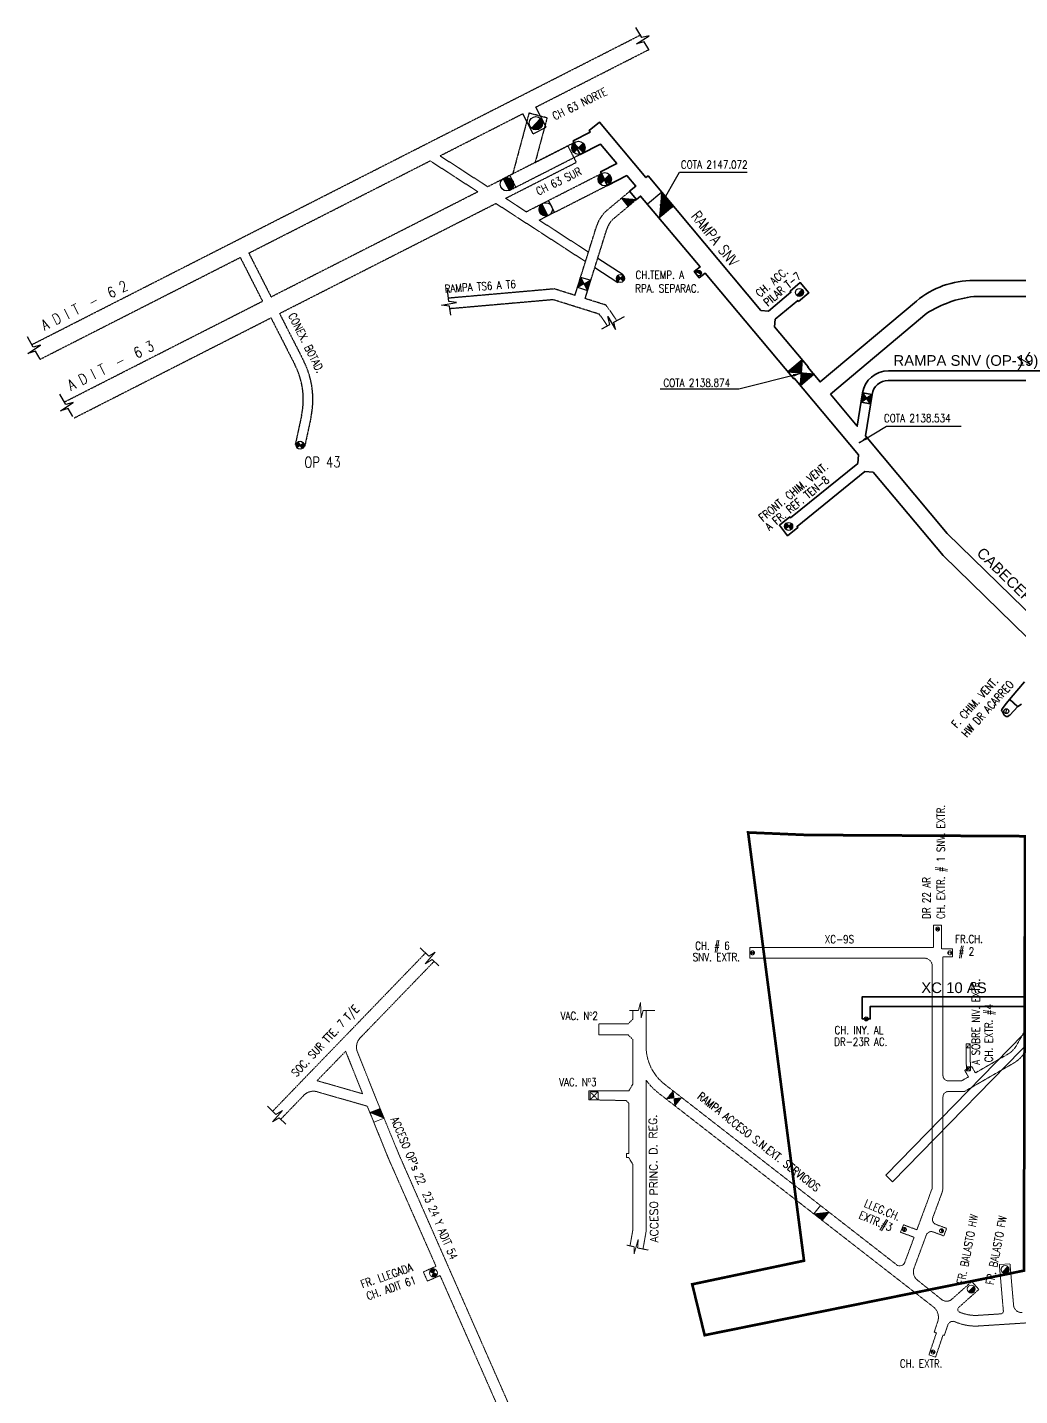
# Model space of a CAD drawing. Header units: millimetres. Extents: x -28 to 1943, y -5245 to 2752.
# Drawn here: x 403 to 775, y -4452 to -3939 of the extents above; entities that cross this region are included whole.
import ezdxf
from ezdxf.enums import TextEntityAlignment as Align

# ---------------------------------------------------------------- set-up
doc = ezdxf.new("R2010")
doc.units = ezdxf.units.MM
doc.linetypes.add('HIDDEN2', pattern=[0.1875, 0.125, -0.0625])
doc.layers.add('15-212', color=1, linetype='Continuous', lineweight=18, transparency=0.5)
doc.styles.add('DG-T1-473 TO 560$1$Standard', font='arial.ttf')
doc.styles.add('ROMANS', font='romans.shx', dxfattribs={"width": 0.8})
doc.dimstyles.new('1-75', dxfattribs={"dimscale": 0.075, "dimtxt": 2.5, "dimasz": 3, "dimexe": 1, "dimexo": 2, "dimgap": 1, "dimtad": 1, "dimzin": 1, "dimtxsty": 'ROMANS', "dimcen": 2.5, "dimclrd": 1, "dimclre": 1, "dimclrt": 7, "dimaunit": 1, "dimadec": 3, "dimazin": 0, "dimtfac": 1, "dimtmove": 0, "dimatfit": 3, "dimfxl": 1.25, "dimarcsym": 0})
pattern_1 = [(45, (-18.060367, -4517.293513), (-0.00883883476, 0.00883883476), []), (135, (-18.060367, -4517.293513), (-0.00883883476, -0.00883883476), [])]

msp = doc.modelspace()

# ---------------------------------------------------------------- hatches: boundary and pattern name
for color, points in [(252, [(595.721, -3975.135, 0.2073792), (594.93, -3973.311), (591.511, -3976.96, 0.6564804)]), (252, [(581.195, -3995.761), (581.194, -3995.762, 0.0523221), (580.756, -3996.046), (582.974, -4000.404, 0.3396345), (584.828, -3997.989, 0.5597912)]), (252, [(595.631, -4005.25, 0.2692619), (594.37, -4007.421, 0.5441817), (597.896, -4009.701)]), (7, [(625.281, -4003.231), (627.852, -4006.295), (630.916, -4003.724)]), (7, [(655.113, -4031.777, 0.1258516), (655.236, -4031.297, 0.776433), (653.358, -4030.816)]), (5, [(693.494, -4038.553, 0.2073526), (693.02, -4037.459), (690.968, -4039.648, 0.6565169)]), (5, [(717.802, -4310.988, 0.2400914), (717.492, -4310.381), (716.611, -4311.594, 0.2766993), (717.379, -4311.662), (717.38, -4311.662, 0.2869483)])]:
    msp.add_hatch(color=color).paths.add_polyline_path(points)
h = msp.add_hatch(color=5)
h.paths.add_polyline_path([(607.38, -3982.567, 0.2000473), (606.64, -3984.342, 0.2000473), (607.38, -3986.118), (609.14, -3984.342)])
h.paths.add_polyline_path([(611.64, -3984.342, 0.2000473), (610.9, -3982.567), (609.14, -3984.342), (610.9, -3986.118, 0.2000473)])
h = msp.add_hatch(color=5)
h.paths.add_polyline_path([(617.277, -3994.362, 0.2000473), (616.537, -3996.137, 0.2000473), (617.277, -3997.913), (619.037, -3996.137)])
h.paths.add_polyline_path([(621.537, -3996.137, 0.2000473), (620.797, -3994.362), (619.037, -3996.137), (620.797, -3997.913, 0.2000473)])
h = msp.add_hatch()
h.set_pattern_fill('ANSI37', scale=0.1, style=0)
h.set_pattern_definition([(45, (-70.758367, -4454.490513), (-0.00883883476, 0.00883883476), []), (135, (-70.758367, -4454.490513), (-0.00883883476, -0.00883883476), [])])
h.paths.add_polyline_path([(639.549, -4010.512), (639.549, -4010.512), (644.528, -4006.334), (642.439, -4003.844), (642.631, -4003.684), (640.381, -4001.003)])
h = msp.add_hatch(color=252)
h.paths.add_polyline_path([(623.864, -4032.272, 0.2002858), (623.419, -4033.338, 0.2002858), (623.864, -4034.404), (624.919, -4033.338)])
h.paths.add_polyline_path([(626.419, -4033.338, 0.2002858), (625.974, -4032.272), (624.919, -4033.338), (625.974, -4034.404, 0.2002858)])
h = msp.add_hatch(color=252)
h.paths.add_polyline_path([(609.383, -4034.736), (608.784, -4036.644), (608.784, -4036.644), (611.292, -4035.335), (609.982, -4032.827), (609.383, -4034.736)])
h.paths.add_polyline_path([(611.292, -4035.335), (612.601, -4037.842), (613.2, -4035.933), (613.2, -4035.933), (613.799, -4034.025), (613.799, -4034.025)])
h = msp.add_hatch()
h.set_pattern_fill('ANSI37', scale=0.1, style=0)
h.set_pattern_definition([(45, (34.637941, -4580.092258), (-0.00883883476, 0.00883883476), []), (135, (34.637941, -4580.092258), (-0.00883883476, -0.00883883476), [])])
h.paths.add_polyline_path([(693.079, -4063.801), (693.079, -4063.801), (687.717, -4068.301), (692.648, -4068.732)])
h.paths.add_polyline_path([(697.579, -4069.164), (697.579, -4069.164), (692.648, -4068.732), (692.217, -4073.663)])
at = {"lineweight": 35}
h = msp.add_hatch(dxfattribs=at)
h.set_pattern_fill('ANSI37', scale=0.1, style=0)
h.set_pattern_definition(pattern_1)
h.paths.add_polyline_path([(719.245, -4076.802), (719.229, -4076.799), (717.172, -4078.283), (718.667, -4080.322)])
h.paths.add_polyline_path([(715.686, -4076.258), (715.662, -4076.41), (715.128, -4079.757), (717.172, -4078.283)])
h = msp.add_hatch(color=252)
h.paths.add_polyline_path([(503.964, -4094.624, 0.2547671), (503.278, -4095.885, 0.1442265), (503.517, -4096.698), (504.778, -4095.885)])
h.paths.add_polyline_path([(506.278, -4095.885, 0.1442265), (506.038, -4095.071), (504.778, -4095.885), (505.591, -4097.145, 0.2547671)])
h = msp.add_hatch()
h.set_pattern_fill('ANSI37', scale=0.1, style=0)
h.set_pattern_definition(pattern_1)
h.paths.add_polyline_path([(687.975, -4126.282), (687.063, -4125.092, 0.2364119), (686.461, -4126.293, 0.17195), (686.796, -4127.237)])
h.paths.add_polyline_path([(687.975, -4126.282), (688.888, -4127.473, 0.2302204), (689.461, -4126.293, 0.17195), (689.127, -4125.348)])
at = {"linetype": 'HIDDEN2', "lineweight": 9}
h = msp.add_hatch(color=252, dxfattribs=at)
h.paths.add_polyline_path([(743.822, -4277.297), (743.294, -4276.769, 0.1972982), (743.079, -4277.294, 0.1989124), (743.297, -4277.822)])
h.paths.add_polyline_path([(744.572, -4277.294, 0.1989124), (744.353, -4276.766), (743.822, -4277.297), (744.35, -4277.825, 0.2005276)])
h = msp.add_hatch(color=252, dxfattribs=at)
h.paths.add_polyline_path([(674.418, -4286.209), (673.888, -4285.679, 0.1989124), (673.668, -4286.209, 0.1989124), (673.888, -4286.739)])
h.paths.add_polyline_path([(675.168, -4286.209, 0.1989124), (674.949, -4285.679), (674.418, -4286.209), (674.949, -4286.739, 0.1989124)])
h = msp.add_hatch(color=252, dxfattribs=at)
h.paths.add_polyline_path([(748.369, -4286.209), (747.839, -4285.679, 0.1989124), (747.619, -4286.209, 0.1989124), (747.839, -4286.739)])
h.paths.add_polyline_path([(749.119, -4286.209, 0.1989124), (748.899, -4285.679), (748.369, -4286.209), (748.899, -4286.739, 0.1989124)])
h = msp.add_hatch(color=252, dxfattribs=at)
h.paths.add_polyline_path([(644.975, -4340.765), (644.625, -4337.958), (642.169, -4341.115)])
h.paths.add_polyline_path([(645.325, -4343.572), (647.782, -4340.415), (644.975, -4340.765)])
at = {"lineweight": 9}
for points in [[(536.281, -4348.215), (534.77, -4344.523), (530.948, -4346.052)], [(703.026, -4383.405), (697.412, -4384.105), (700.569, -4386.561)], [(770.617, -4404.957, 0.2019898), (770.164, -4403.884), (768.069, -4406.03, 0.6638694)], [(755.374, -4413.359, 0.6638694), (757.922, -4412.286, 0.2019898), (757.469, -4411.213)]]:
    msp.add_hatch(color=252, dxfattribs=at).paths.add_polyline_path(points)
at = {"linetype": 'HIDDEN2', "lineweight": 9}
h = msp.add_hatch(color=252, dxfattribs=at)
h.paths.add_polyline_path([(731.385, -4389.932), (730.703, -4390.244, 0.4142136), (731.698, -4390.613)])
h.paths.add_polyline_path([(732.067, -4389.619, 0.4142136), (731.073, -4389.25), (731.385, -4389.932)])
msp.add_hatch(color=252, dxfattribs=at).paths.add_polyline_path([(746, -4390.42, 0.5465668), (744.938, -4389.738), (745.563, -4391.102, 0.2931869)])
at = {"lineweight": 9}
h = msp.add_hatch(dxfattribs=at)
h.set_pattern_fill('ANSI37', color=252, scale=0.1, style=0)
h.set_pattern_definition(pattern_1)
h.paths.add_polyline_path([(553.387, -4405.708), (554.785, -4406.251), (555.328, -4404.853, 0.4142136)])
h.paths.add_polyline_path([(556.183, -4406.794), (554.785, -4406.251), (554.242, -4407.65, 0.4142136)])
h = msp.add_hatch(color=252, dxfattribs=at)
h.paths.add_polyline_path([(741.768, -4435.234, 0.2851821), (741.35, -4435.906, 0.1153997), (741.428, -4436.239), (742.1, -4435.906)])
h.paths.add_polyline_path([(742.85, -4435.906, 0.1153997), (742.772, -4435.573), (742.1, -4435.906), (742.433, -4436.578, 0.2851821)])

# ---------------------------------------------------------------- linework, layer by layer
at = {"color": 252, "linetype": 'HIDDEN2'}
for p, q in [((404.237, -4058.14), (632.517, -3941.987)), ((593.212, -3969.055), (635.675, -3947.448)), ((557.289, -3987.333), (588.31, -3971.549)), ((590.616, -3971.332), (584.507, -3994.133)), ((597.378, -3973.143), (590.616, -3971.332)), ((597.378, -3973.143), (592.898, -3989.863)), ((607.567, -3982.399), (580.771, -3996.034)), ((583.463, -4000.217), (610.274, -3986.57)), ((592.898, -3989.863), (605.169, -3983.618)), ((605.169, -3983.618), (608.32, -3989.81)), ((485.571, -4023.825), (553.582, -3989.219)), ((553.582, -3989.219), (571.424, -4000.79)), ((557.289, -3987.333), (575.131, -3998.904)), ((581.865, -4003.271), (608.32, -3989.81)), ((575.131, -3998.904), (584.507, -3994.133)), ((589.626, -4008.304), (617.903, -3993.909)), ((493.919, -4040.231), (571.424, -4000.79)), ((600.232, -4008.515), (620.171, -3998.365)), ((619.808, -4007.823), (630.643, -3998.731)), ((497.093, -4046.47), (578.254, -4005.169)), ((578.21, -4005.191), (611.816, -4026.986)), ((581.865, -4003.271), (589.625, -4008.304)), ((622.379, -4010.888), (632.448, -4002.438)), ((594.471, -4011.447), (612.934, -4023.421)), ((609.982, -4032.827), (616.072, -4013.423)), ((613.799, -4034.025), (619.889, -4014.62)), ((407.396, -4063.602), (482.362, -4025.457)), ((482.362, -4025.457), (490.71, -4041.864)), ((485.571, -4023.825), (493.919, -4040.231)), ((600.155, -4037.26), (560.468, -4040.732)), ((607.835, -4039.67), (600.155, -4037.26)), ((416.628, -4079.562), (490.71, -4041.864)), ((599.714, -4041.314), (560.955, -4044.705)), ((617.014, -4046.744), (599.714, -4041.314)), ((619.511, -4043.335), (611.651, -4040.868)), ((420.137, -4085.631), (493.885, -4048.102)), ((493.885, -4048.102), (502.933, -4065.886)), ((497.093, -4046.47), (506.142, -4064.253)), ((620.063, -4051.105), (617.014, -4046.744)), ((623.568, -4049.138), (619.511, -4043.335)), ((505.366, -4084.62), (503.018, -4095.505)), ((508.885, -4085.379), (506.537, -4096.264))]:
    msp.add_line(p, q, dxfattribs=at)
at = {"color": 252}
for p, q in [((597.032, -3976.562), (593.212, -3969.055)), ((592.13, -3979.056), (588.31, -3971.549)), ((591.511, -3976.96), (594.93, -3973.311)), ((592.13, -3979.056), (597.032, -3976.562)), ((585.69, -3999.084), (583.423, -3994.627)), ((600.232, -4008.516), (597.965, -4004.059)), ((594.472, -4011.447), (600.232, -4008.516)), ((616.418, -4025.68), (625.898, -4031.828)), ((615.299, -4029.245), (623.939, -4034.849)), ((623.864, -4034.404), (625.974, -4032.272)), ((625.974, -4034.404), (623.864, -4032.272)), ((625.898, -4031.829), (625.734, -4032.08)), ((607.835, -4039.67), (609.383, -4034.736)), ((608.784, -4036.644), (613.799, -4034.025)), ((608.784, -4036.644), (612.601, -4037.842)), ((609.383, -4034.736), (609.982, -4032.827)), ((609.982, -4032.827), (612.601, -4037.842)), ((609.982, -4032.827), (613.799, -4034.025)), ((611.651, -4040.868), (613.2, -4035.933)), ((613.2, -4035.933), (613.799, -4034.025)), ((623.939, -4034.849), (624.102, -4034.597)), ((503.311, -4095.568), (503.018, -4095.505)), ((503.517, -4096.698), (506.038, -4095.071)), ((503.964, -4094.624), (505.591, -4097.145)), ((506.537, -4096.264), (506.244, -4096.201))]:
    msp.add_line(p, q, dxfattribs=at)
at = {"color": 5}
for p, q in [((607.38, -3986.118), (610.9, -3982.567)), ((610.9, -3986.118), (607.38, -3982.567)), ((617.277, -3997.913), (620.797, -3994.362)), ((620.797, -3997.913), (617.277, -3994.362)), ((640.381, -4001.003), (635.019, -4005.502)), ((640.381, -4001.003), (639.549, -4010.512)), ((625.281, -4003.231), (630.916, -4003.724)), ((625.281, -4003.231), (627.852, -4006.295)), ((644.528, -4006.334), (639.549, -4010.512)), ((653.358, -4030.816), (655.113, -4031.777)), ((690.968, -4039.648), (693.02, -4037.459)), ((693.079, -4063.801), (687.717, -4068.301)), ((687.717, -4068.301), (697.579, -4069.164)), ((693.079, -4063.801), (692.217, -4073.663)), ((697.579, -4069.164), (692.217, -4073.663)), ((687.063, -4125.092), (688.888, -4127.473)), ((689.127, -4125.348), (686.796, -4127.237)), ((773.807, -4193.945), (770.744, -4191.254)), ((773.939, -4193.795), (770.876, -4191.104)), ((769.345, -4196.454), (769.797, -4194.711)), ((717.492, -4310.381), (716.611, -4311.594))]:
    msp.add_line(p, q, dxfattribs=at)
at = {"color": 5, "lineweight": 35}
for p, q in [((718.667, -4080.322), (715.128, -4079.757)), ((724.366, -4369.535), (726.943, -4372.05))]:
    msp.add_line(p, q, dxfattribs=at)
at = {"color": 252, "linetype": 'HIDDEN2', "lineweight": 9}
for p, q in [((742.322, -4275.797), (742.322, -4284.209)), ((745.322, -4275.797), (742.322, -4275.797)), ((742.323, -4275.796), (745.323, -4275.796)), ((744.35, -4277.825), (743.294, -4276.769)), ((744.353, -4276.766), (743.297, -4277.822)), ((745.322, -4275.797), (745.322, -4284.709)), ((551.804, -4286.286), (494.5, -4345.624)), ((673.418, -4284.209), (742.322, -4284.209)), ((673.418, -4288.209), (673.418, -4284.209)), ((673.418, -4288.209), (738.822, -4288.209)), ((673.888, -4286.739), (674.949, -4285.679)), ((673.888, -4285.679), (674.949, -4286.739)), ((749.369, -4284.709), (745.322, -4284.709)), ((749.369, -4287.709), (745.822, -4287.709)), ((745.822, -4287.709), (745.822, -4332.212)), ((749.369, -4287.709), (749.369, -4284.709)), ((555.041, -4289.411), (528.115, -4317.294)), ((741.822, -4291.209), (741.822, -4373.742)), ((634.519, -4321.293), (634.52, -4307.794)), ((773.242, -4321.149), (777.605, -4313.506)), ((754.571, -4320.294), (756.071, -4320.293)), ((754.571, -4320.294), (754.575, -4330.41)), ((756.071, -4320.293), (754.572, -4321.794)), ((754.572, -4321.794), (756.072, -4321.793)), ((756.071, -4320.293), (756.075, -4330.409)), ((770.294, -4324.111), (757.964, -4331.23)), ((772.294, -4327.576), (753.87, -4338.212)), ((753.965, -4330.305), (756.563, -4328.805)), ((753.965, -4330.305), (755.365, -4332.73)), ((754.574, -4328.91), (756.074, -4328.909)), ((754.574, -4328.91), (756.075, -4330.409)), ((756.074, -4328.909), (754.575, -4330.41)), ((756.563, -4328.805), (757.964, -4331.23)), ((641.446, -4335.484), (728.399, -4403.15)), ((752.799, -4334.212), (747.822, -4334.212)), ((755.365, -4332.73), (752.799, -4334.212)), ((754.575, -4330.41), (756.075, -4330.409)), ((506.214, -4339.625), (497.563, -4348.583)), ((639.012, -4338.658), (742.18, -4418.943)), ((644.625, -4337.958), (642.169, -4341.115)), ((644.625, -4337.958), (645.325, -4343.572)), ((745.822, -4340.212), (745.822, -4373.742)), ((753.87, -4338.212), (747.822, -4338.212)), ((537.871, -4363.183), (555.76, -4403.757)), ((541.74, -4361.55), (602.219, -4499.122)), ((745.322, -4376.526), (741.999, -4385.48)), ((739.73, -4380.098), (736.034, -4390.057)), ((729.926, -4390.99), (734.99, -4392.869)), ((730.703, -4390.244), (732.067, -4389.619)), ((730.97, -4388.177), (736.034, -4390.057)), ((731.073, -4389.25), (731.698, -4390.613)), ((746.135, -4392.348), (742.134, -4390.863)), ((747.179, -4389.536), (743.178, -4388.051)), ((744.938, -4389.738), (745.563, -4391.102)), ((746.135, -4392.348), (747.179, -4389.536)), ((734.99, -4392.869), (731.502, -4402.267)), ((739.563, -4392.043), (734.972, -4404.414)), ((551.016, -4405.847), (555.76, -4403.757)), ((551.016, -4405.847), (552.54, -4409.305)), ((552.54, -4409.305), (557.284, -4407.214)), ((557.284, -4407.214), (598.094, -4499.776)), ((768.458, -4420.507), (766.951, -4403.137)), ((772.285, -4418.346), (770.936, -4402.791)), ((745.3, -4416.193), (736.223, -4408.929)), ((749.175, -4416.086), (756.589, -4409.452)), ((751.665, -4419.226), (759.256, -4412.433)), ((758.786, -4422.154), (767.525, -4421.591)), ((759.016, -4426.147), (817.921, -4422.356)), ((742.523, -4428.406), (743.847, -4424.489)), ((746.316, -4429.676), (747.643, -4425.749)), ((743.363, -4428.69), (740.565, -4436.971)), ((742.523, -4428.406), (743.363, -4428.69)), ((742.527, -4428.396), (743, -4428.556)), ((745.843, -4429.516), (743.041, -4437.807)), ((745.843, -4429.516), (746.316, -4429.676))]:
    msp.add_line(p, q, dxfattribs=at)
at = {"color": 252, "lineweight": 9}
for p, q in [((647.782, -4340.415), (645.325, -4343.572)), ((530.948, -4346.052), (534.77, -4344.523)), ((530.948, -4346.052), (536.281, -4348.215)), ((532.442, -4349.75), (536.281, -4348.215)), ((741.572, -4375.134), (739.73, -4380.098)), ((699.869, -4380.948), (697.412, -4384.105)), ((697.412, -4384.105), (703.026, -4383.405)), ((703.026, -4383.405), (700.569, -4386.561)), ((730.97, -4388.177), (729.926, -4390.99)), ((553.387, -4405.708), (556.183, -4406.794)), ((555.328, -4404.853), (554.242, -4407.65)), ((770.936, -4402.791), (766.951, -4403.137)), ((768.069, -4406.03), (770.164, -4403.884)), ((755.374, -4413.359), (757.469, -4411.213)), ((756.589, -4409.452), (759.256, -4412.433)), ((740.565, -4436.971), (743.041, -4437.807)), ((741.428, -4436.239), (742.772, -4435.573)), ((741.768, -4435.234), (742.433, -4436.578))]:
    msp.add_line(p, q, dxfattribs=at)
at = {"color": 252}
for points in [[(635.485, -3947.511), (633.773, -3944.551), (630.867, -3945.365), (635.628, -3942.29), (632.895, -3943.033), (630.665, -3939.177)], [(561.256, -4047.153), (560.839, -4043.758), (557.846, -4043.369), (563.431, -4042.404), (560.626, -4042.018), (560.083, -4037.596)], [(617.893, -4052.195), (620.904, -4050.573), (620.178, -4047.644), (623.108, -4052.496), (622.448, -4049.741), (626.37, -4047.628)], [(407.381, -4063.576), (405.669, -4060.616), (402.762, -4061.43), (407.524, -4058.354), (404.791, -4059.097), (402.56, -4055.241)], [(419.596, -4085.087), (417.884, -4082.126), (414.978, -4082.94), (419.739, -4079.865), (417.006, -4080.608), (414.776, -4076.752)]]:
    msp.add_lwpolyline(points, dxfattribs=at)
at = {"color": 5, "lineweight": 35}
for points in [[(820.124, -4034.068), (757.347, -4034.068, 0.1780234), (735.918, -4041.789), (699.747, -4072.141), (695.137, -4066.647), (695.329, -4066.487), (682.707, -4051.444), (682.953, -4048.627), (691.365, -4041.569), (691.686, -4041.952), (695.516, -4038.738), (692.302, -4034.908), (688.472, -4038.122), (688.793, -4038.505), (680.382, -4045.563), (677.565, -4045.316), (635.239, -3994.875), (634.473, -3995.517), (616.989, -3974.681), (613.159, -3977.895), (613.603, -3978.425), (607.203, -3981.682), (609.81, -3986.806), (617.397, -3982.946), (623.501, -3990.22), (617.456, -3993.295), (620.064, -3998.42), (627.294, -3994.741), (630.643, -3998.731), (628.345, -4000.66), (630.916, -4003.724), (632.448, -4002.438), (654.733, -4028.997), (652.521, -4030.737), (654.376, -4033.094), (656.662, -4031.296), (689.966, -4070.986), (690.158, -4070.826), (714.162, -4099.432), (713.892, -4102.7), (688.701, -4123.119), (688.397, -4122.722), (684.511, -4125.872), (687.554, -4129.842), (691.439, -4126.692), (691.135, -4126.295), (716.549, -4105.696), (719.63, -4105.95), (745.885, -4137.239), (782.649, -4173.116)], [(785.733, -4166.345), (747.42, -4128.957), (716.742, -4092.395), (719.245, -4076.802, -0.3751402), (725.304, -4071.601), (791.233, -4071.601, -0.2961691)]]:
    msp.add_lwpolyline(points, format="xyb", dxfattribs=at)
msp.add_lwpolyline([(703.603, -4076.737), (739.775, -4046.386, -0.109493), (757.326, -4040.068), (820.124, -4040.068), (820.124, -4039.568, -0.2446984), (842.651, -4051.295), (871.899, -4093.065), (855.078, -4100.062), (847.385, -4092.384), (843.853, -4095.923), (851.084, -4103.141), (836.012, -4121.229), (828.484, -4114.956), (814.7, -4103.365, -0.1103904), (813.05, -4101.222), (810.58, -4095.925), (800.168, -4073.597, 0.2914916), (791.286, -4067.939), (725.374, -4067.939, 0.3704674), (715.686, -4076.258), (713.679, -4088.744)], format="xyb", close=True, dxfattribs=at)
at = {"color": 8, "lineweight": 9}
msp.add_lwpolyline([(773.9, -4067.787), (775.77, -4064.923), (773.732, -4062.697), (778.625, -4065.559), (776.729, -4063.454), (779.164, -4059.724)], dxfattribs=at)
at = {"color": 5, "lineweight": 35}
for points in [[(715.686, -4076.258), (718.667, -4080.322), (719.245, -4076.802), (715.695, -4076.202), (715.128, -4079.757), (719.229, -4076.799)], [(718.667, -4080.322), (715.686, -4076.258)], [(776.4, -4184.638), (771.379, -4190.463), (769.691, -4192.612), (768.017, -4194.767), (767.798, -4195.48), (768.098, -4195.854), (768.36, -4196.371), (768.808, -4197.035), (769.447, -4197.549), (770.236, -4197.577), (770.511, -4197.254), (770.829, -4197.04), (773.939, -4193.795), (775.222, -4192.945)], [(789.596, -4302.688), (715.552, -4302.688), (715.552, -4310.988), (718.552, -4310.988), (718.552, -4306.288), (786.083, -4306.288), (724.366, -4369.535)], [(805.89, -4321.742), (790.596, -4306.818), (787.812, -4309.67), (789.963, -4311.756), (787.874, -4313.909), (785.717, -4311.817), (726.943, -4372.05)]]:
    msp.add_lwpolyline(points, dxfattribs=at)
at = {"color": 252, "lineweight": 9}
for points in [[(556.756, -4291.068), (554.297, -4288.693), (551.726, -4290.274), (555.459, -4286.009), (553.035, -4287.474), (549.83, -4284.38)], [(499.452, -4350.407), (496.992, -4348.031), (494.421, -4349.613), (498.154, -4345.347), (495.73, -4346.813), (492.526, -4343.718)], [(536.281, -4348.214), (533.472, -4341.355)]]:
    msp.add_lwpolyline(points, dxfattribs=at)
at = {"color": 252, "linetype": 'HIDDEN2', "lineweight": 9}
for points in [[(629.52, -4307.794), (629.52, -4311.098), (627.82, -4312.799), (616.82, -4312.798), (616.82, -4316.999), (627.82, -4316.999), (629.52, -4318.699), (629.52, -4335.507), (628.02, -4338.007), (612.997, -4338.007), (612.997, -4341.307), (627.02, -4341.607), (628.02, -4342.607), (628.02, -4361.507), (627.22, -4361.507), (627.22, -4363.007), (628.02, -4363.007), (629.52, -4365.507), (629.52, -4390.282), (628.491, -4396.084)], [(628.241, -4307.794), (631.66, -4307.794), (632.411, -4304.87), (632.689, -4310.531), (633.414, -4307.794), (637.869, -4307.794)], [(526.304, -4323.417), (533.472, -4341.355)], [(633.358, -4397.273), (634.52, -4390.721), (634.52, -4333.943)], [(532.442, -4349.75), (530.006, -4343.719), (511.71, -4338.473)], [(616.497, -4341.307), (613.497, -4338.307)], [(616.497, -4338.307), (613.497, -4338.307), (613.497, -4341.296), (616.497, -4341.307), (616.497, -4338.307), (613.497, -4341.307)], [(537.846, -4363.123), (532.442, -4349.75)], [(541.74, -4361.55), (536.281, -4348.215)], [(635.317, -4397.658), (631.327, -4396.874), (631.569, -4393.687), (629.984, -4399.107), (630.004, -4396.422), (627.211, -4395.799)]]:
    msp.add_lwpolyline(points, dxfattribs=at)
at = {"color": 2, "lineweight": 9}
msp.add_lwpolyline([(528.118, -4317.294), (527.351, -4318.088)], dxfattribs=at)
msp.add_lwpolyline([(528.118, -4317.294), (527.351, -4318.088)], dxfattribs=at)
at = {"color": 252, "linetype": 'HIDDEN2', "lineweight": 9}
msp.add_lwpolyline([(521.882, -4323.129), (528.245, -4339.053), (511.164, -4334.155)], close=True, dxfattribs=at)
at = {"color": 252, "lineweight": 9, "const_width": 0.01}
msp.add_lwpolyline([(642.169, -4341.115), (647.782, -4340.415)], dxfattribs=at)
at = {"color": 252}
for centre, radius in [((593.221, -3975.135), 2.5), ((582.328, -3997.989), 2.5), ((596.87, -4007.421), 2.5), ((624.919, -4033.338), 1.5), ((504.778, -4095.885), 1.5)]:
    msp.add_circle(centre, radius, dxfattribs=at)
at = {"color": 5}
for centre, radius in [((609.14, -3984.342), 2.5), ((619.037, -3996.137), 2.5), ((654.236, -4031.297), 1), ((691.994, -4038.553), 1.5), ((687.961, -4126.293), 1.5), ((769.571, -4195.583), 0.9), ((717.052, -4310.988), 0.75)]:
    msp.add_circle(centre, radius, dxfattribs=at)
at = {"color": 252, "linetype": 'HIDDEN2', "lineweight": 9}
for centre, radius in [((743.825, -4277.294), 0.747), ((674.418, -4286.209), 0.75), ((748.369, -4286.209), 0.75), ((731.385, -4389.932), 0.75), ((745.25, -4390.42), 0.75)]:
    msp.add_circle(centre, radius, dxfattribs=at)
at = {"color": 252, "lineweight": 9}
for centre, radius in [((554.785, -4406.251), 1.5), ((769.117, -4404.957), 1.5), ((769.117, -4404.957), 1.5), ((756.422, -4412.286), 1.5), ((756.422, -4412.286), 1.5), ((742.1, -4435.906), 0.75)]:
    msp.add_circle(centre, radius, dxfattribs=at)
at = {"color": 252, "linetype": 'HIDDEN2'}
for centre, radius, start, end in [((627.522, -4017.016), 12, 130.00265, 162.57755), ((627.522, -4017.016), 8, 130.00265, 162.57755), ((477.8, -4078.675), 28.2, 347.82888, 26.96855), ((477.8, -4078.675), 31.8, 347.82888, 26.96855)]:
    msp.add_arc(centre, radius, start, end, dxfattribs=at)
at = {"color": 252, "linetype": 'HIDDEN2', "lineweight": 9}
for centre, radius, start, end in [((738.822, -4291.209), 3, 0, 90), ((530.947, -4321.561), 5, 136.00018, 201.78171), ((652.519, -4321.293), 18, 180.00006, 232.12367), ((766.294, -4317.183), 8, 300, 330.28196), ((766.294, -4317.183), 12, 300, 330.28196), ((652.52, -4321.293), 22, 215.09665, 232.12249), ((747.822, -4332.212), 2, 180, 270), ((509.81, -4343.098), 5, 67.67519, 136.00018), ((747.822, -4340.212), 2, 90, 180), ((737.822, -4373.742), 4, 339.63821, 0), ((737.822, -4373.742), 8, 339.63821, 0), ((743.874, -4386.176), 2, 159.63821, 249.63821), ((741.438, -4392.738), 2, 69.63821, 159.63821), ((738.722, -4405.806), 4, 159.63821, 231.3312), ((747.174, -4413.851), 3, 231.3312, 311.82403), ((739.11, -4422.889), 5, 341.3312, 52.11044), ((752.332, -4419.971), 1, 131.82403, 246.19449), ((758.033, -4407.047), 15.125, 246.19449, 274.46214), ((767.461, -4420.594), 1, 273.68292, 4.95617), ((775.274, -4418.087), 3, 184.95617, 273.68292), ((749.538, -4426.389), 2, 66.28759, 161.3312), ((758.033, -4407.047), 19.125, 246.28759, 274.46214)]:
    msp.add_arc(centre, radius, start, end, dxfattribs=at)
at = {"color": 252, "lineweight": 9}
msp.add_arc((729.627, -4401.571), 2, 232.11044, 339.63821, dxfattribs=at)
at = {"color": 5, "linetype": 'Continuous'}
for p in [(639.965, -4005.757), (692.648, -4068.732), (714.532, -4094.818)]:
    msp.add_point(p, dxfattribs=at)
at = {"color": 252, "lineweight": 9}
msp.add_point((554.785, -4406.251), dxfattribs=at)
at = {"layer": '15-212', "lineweight": 35, "const_width": 1}
msp.add_lwpolyline([(694.654, -4242.009), (776.613, -4242.474), (776.147, -4405.382), (656.469, -4429.585), (651.813, -4410.502), (693.723, -4401.658), (672.768, -4241.078), (694.654, -4242.009)], close=True, dxfattribs=at)

# ---------------------------------------------------------------- texts
at = {"color": 8, "style": 'ROMANS', "width": 0.8}
for s, height, rotation, p in [('CH 63 NORTE', 3, 25.96587, (600.335, -3974.027)), ('CH 63 SUR', 3, 25.96587, (594.163, -4002.255)), ('A D I T  -  6 2', 4, 25.96587, (408.936, -4052.938)), ('RAMPA TS6 A T6', 3, 4.02513, (559.108, -4038.756)), ('CONEX. BOTAD.', 3, 296.60179, (500.282, -4047.181)), ('A D I T  -  6 3', 4, 25.96587, (418.825, -4075.47)), ('OP 43', 4, 0.63243, (506.416, -4104.279))]:
    msp.add_text(s, height=height, rotation=rotation, dxfattribs=at).set_placement(p)
at = {"color": 7, "style": 'ROMANS', "width": 0.8}
msp.add_text('COTA 2147.072', height=3, dxfattribs=at).set_placement((647.565, -3992.157))
for s, height, rotation, p in [('RAMPA SNV', 4, 308.62513, (651.161, -4010.101)), ('FRONT. CHIM. VENT.', 3, 39.28228, (678.298, -4124.688)), ('A FR. REF. TEN-8', 3, 39.28228, (680.694, -4128.088)), ('F. CHIM. VENT.', 3, 48.114, (750.941, -4202.16)), ('HW DR ACARREO', 3, 48.114, (754.762, -4205.673)), ('CH. INY. AL', 3, 359.92274, (705.169, -4316.677)), ('DR-23R AC.', 3, 359.92274, (705.032, -4321.04))]:
    msp.add_text(s, height=height, rotation=rotation, dxfattribs=at).set_placement(p)
at = {"color": 7, "linetype": 'Continuous', "style": 'ROMANS', "width": 0.8}
for s, p in [('CH.TEMP. A', (630.57, -4032.014)), ('RPA. SEPARAC.', (630.427, -4037.059))]:
    msp.add_text(s, height=3, dxfattribs=at).set_placement(p, align=Align.MIDDLE_LEFT)
at = {"color": 7, "style": 'ROMANS', "width": 0.8}
for s, p in [('CH. ACC. ', (676.191, -4039.419)), ('PILAR T-7', (679.227, -4042.836))]:
    msp.add_text(s, height=3, rotation=40.71181, dxfattribs=at).set_placement(p, align=Align.MIDDLE_LEFT)
at = {"color": 7, "style": 'DG-T1-473 TO 560$1$Standard'}
for s, p in [('RAMPA SNV (OP-19)', (727.234, -4066.087)), ('XC 10 AS', (737.687, -4301.291))]:
    msp.add_text(s, height=4, dxfattribs=at).set_placement(p)
at = {"color": 7, "linetype": 'Continuous', "style": 'ROMANS', "width": 0.8}
for s, p in [('COTA 2138.874', (640.996, -4073.977)), ('COTA 2138.534', (723.686, -4087.226))]:
    msp.add_text(s, height=3, dxfattribs=at).set_placement(p)
at = {"color": 7, "style": 'DG-T1-473 TO 560$1$Standard'}
msp.add_text('CABECERA INYECCION AIRE', height=4, rotation=315.69982, dxfattribs=at).set_placement((758.166, -4136.661))
at = {"color": 8, "lineweight": 9, "style": 'ROMANS', "width": 0.8}
for s, rotation, p in [('CH. EXTR. # 1 SNV. EXTR.', 90, (746.506, -4273.533)), ('DR 22 AR', 90, (741.154, -4273.527)), ('A SOBRE NIV. EXTR.', 90, (759.633, -4328.144)), ('SOC. SUR TTE. 7 T/E', 46.95081, (503.426, -4332.926)), ('CH. EXTR. #4', 90, (764.457, -4327.227)), ('RAMPA ACCESO S.N.EXT. SERVICIOS', 321.68804, (653.455, -4340.565)), ("ACCESO OP's 22  23 24 Y ADIT 54", 293.02744, (538.717, -4348.577)), ('LLEG.CH.', 337.09274, (716.003, -4381.277)), ('EXTR.#3', 337.09274, (714.035, -4385.658)), ('FR. BALASTO HW', 79.02743, (753.924, -4410.733)), ('FR. BALASTO FW', 79.02743, (764.776, -4410.897)), ('FR. LLEGADA', 19.11769, (528.21, -4412.018)), ('CH. ADIT 61', 19.11769, (530.293, -4416.485))]:
    msp.add_text(s, height=3, rotation=rotation, dxfattribs=at).set_placement(p)
for s, p in [('CH. # 6 ', (652.92, -4285.075)), ('XC-9S', (701.502, -4282.599)), ('FR.CH.', (750.322, -4282.54)), ('# 2', (751.655, -4287.21)), ('SNV. EXTR.', (652.002, -4289.322)), ('VAC. Nº2', (602.444, -4311.348)), ('VAC. Nº3', (601.907, -4336.168)), ('CH. EXTR.', (729.666, -4441.74))]:
    msp.add_text(s, height=3, dxfattribs=at).set_placement(p)
at = {"color": 8, "lineweight": 9, "style": 'ROMANS'}
msp.add_text('ACCESO PRINC. D. REG.', height=3, rotation=90.63361, dxfattribs=at).set_placement((639.08, -4394.835))

# ---------------------------------------------------------------- leaders
at = {"color": 7, "linetype": 'Continuous'}
for points in [[(639.95, -4005.934), (647.024, -3993.461), (672.445, -3993.461)], [(692.594, -4068.966), (669.238, -4074.845), (639.731, -4074.845)], [(714.532, -4094.82), (724.595, -4088.772), (752.63, -4088.772)]]:
    msp.add_leader(points, dimstyle='1-75', override={"dimasz": 40, "dimtad": 0}, dxfattribs=at)

doc.saveas('drawing.dxf')
